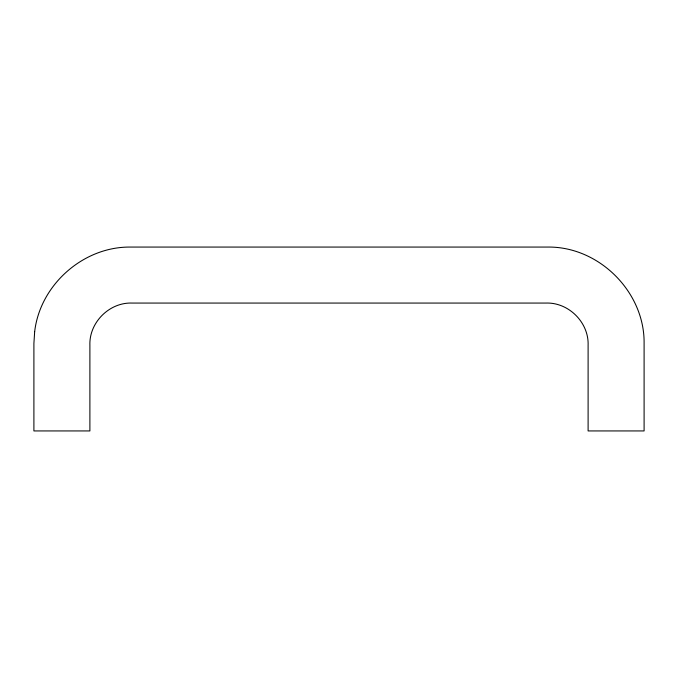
<?xml version="1.0" encoding="UTF-8"?>
<svg xmlns="http://www.w3.org/2000/svg" width="678" height="678" viewBox="0 0 678 678"><rect width="100%" height="100%" fill="white"/><g stroke="black" fill="none" stroke-linecap="round" stroke-linejoin="round"><path stroke-width="1.02" d="M34.671 331.635L33.9 343.424L33.9 430.937L89.894 430.937L89.894 345.255C89.03 322.533 109.361 302.193 132.091 303.066L545.909 303.066C568.639 302.193 588.97 322.533 588.106 345.255L588.106 430.937L644.1 430.937L644.1 343.424C644.786 292.091 599.072 246.385 547.739 247.063L130.261 247.063C83.148 246.648 40.095 284.879 34.671 331.635"/></g></svg>
